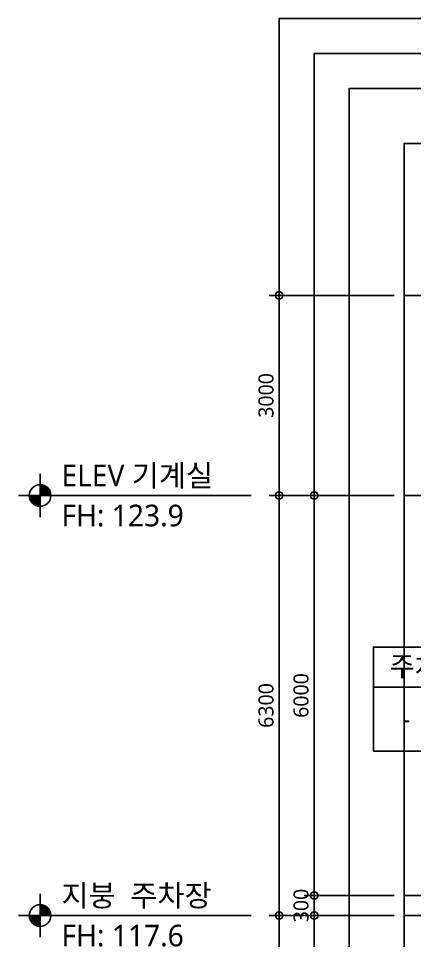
# Model space of a CAD drawing. Header units: millimetres. Extents: x -41190 to 206278, y 985 to 58902.
# Drawn here: x 179097 to 185035, y 43646 to 57475 of the extents above; entities that cross this region are included whole.
import ezdxf
from ezdxf.enums import TextEntityAlignment as Align

# ---------------------------------------------------------------- set-up
doc = ezdxf.new("R2010")
doc.units = ezdxf.units.MM
doc.header["$LTSCALE"] = 100
doc.header["$MEASUREMENT"] = 0
doc.header["$PDSIZE"] = -10
doc.linetypes.add('CEN', pattern=[62, 60, -1, 0, -1])
doc.layers.get('0').update_dxf_attribs({"linetype": 'CONTINUOUS'})
doc.layers.get('Defpoints').update_dxf_attribs({"color": 171, "linetype": 'CONTINUOUS'})
for name, color, linetype in [('CEN(ST)', 1, 'CEN'), ('NDIM', 7, 'CONTINUOUS'), ('SYM', 7, 'CONTINUOUS'), ('TEXT(AXIS)', 2, 'CONTINUOUS'), ('TEXT(실명)', 3, 'CONTINUOUS'), ('TEXT-기입', 6, 'CONTINUOUS'), ('TITLE', 7, 'CONTINUOUS')]:
    doc.layers.add(name, color=color, linetype=linetype)
doc.styles.add('CGS', font='cgse', dxfattribs={"bigfont": 'cgs'})
doc.styles.add('나눔바른고딕', font='NanumBarunGothic.ttf')
doc.dimstyles.new('NDIM 1200', dxfattribs={"dimscale": 75, "dimtxt": 3, "dimasz": 1, "dimexe": 2, "dimexo": 2, "dimgap": 1, "dimtad": 1, "dimdec": 0, "dimdsep": 46, "dimtxsty": 'CGS', "dimblk": 'DOT0', "dimcen": 1, "dimdle": 8, "dimclrd": 256, "dimclre": 256, "dimclrt": 256, "dimadec": 0, "dimazin": 0, "dimtfac": 1, "dimtdec": 0, "dimtix": 1, "dimtmove": 2, "dimatfit": 3, "dimldrblk": 'DOT0', "dimfxl": 1, "dimtolj": 1, "dimtzin": 0, "dimlwd": -1, "dimlwe": -1, "dimarcsym": 0})

# ---------------------------------------------------------------- blocks, each defined once
blk = doc.blocks.new('A$C19853FC8')
at = {"layer": 'SYM'}
for p, q in [((1800, 0), (1800, 3600)), ((3600, 1800), (0, 1800))]:
    blk.add_line(p, q, dxfattribs=at)
blk.add_circle((1800, 1800), 900, dxfattribs=at)
for points in [[(900, 1800), (1800, 2700), (914, 1959), (1643, 2686)], [(914, 1959), (1643, 2686), (954, 2112), (1492, 2646)], [(954, 2112), (1492, 2646), (1025, 2260), (1346, 2576)], [(1025, 2260), (1346, 2576), (1109, 2378), (1222, 2491)], [(1800, 900), (2700, 1800), (1959, 914), (2686, 1643)], [(1959, 914), (2686, 1643), (2112, 954), (2646, 1492)], [(2112, 954), (2646, 1492), (2260, 1025), (2576, 1346)], [(2260, 1025), (2576, 1346), (2378, 1109), (2491, 1222)]]:
    blk.add_solid(points, dxfattribs=at)
at = {"layer": 'SYM', "linetype": 'Continuous'}
for points in [[(1800, 2700), (1800, 1800), (900, 1800)], [(2700, 1800), (1800, 900), (1800, 1800)]]:
    blk.add_solid(points, dxfattribs=at)
blk = doc.blocks.new('DOT0')
blk.add_line((-3, 0), (3, 0))
at = {"color": 6}
blk.add_circle((0, 0), 0.75, dxfattribs=at)
blk = doc.blocks.new('*D183')
at = {"layer": 'Defpoints', "color": 0, "ltscale": 0.4, "transparency": 16777216}
for p in [(184881, 44021), (183006, 34021), (184881, 34021)]:
    blk.add_point(p, dxfattribs=at)
at = {"layer": 'NDIM', "ltscale": 0.4, "transparency": 16777216}
for p, q in [((184731, 44021), (182856, 44021)), ((183006, 43946), (183006, 34096)), ((184731, 34021), (182856, 34021))]:
    blk.add_line(p, q, dxfattribs=at)
at = {"layer": 'NDIM', "ltscale": 0.4, "transparency": 16777216, "xscale": 75, "yscale": 75, "zscale": 75}
for p, rotation in [((183006, 44021), 90), ((183006, 34021), 270)]:
    blk.add_blockref('DOT0', p, dxfattribs=dict(at, rotation=rotation))
at = {"layer": 'NDIM', "ltscale": 0.4, "transparency": 16777216, "insert": (182809, 39021), "char_height": 225, "attachment_point": 5, "rotation": 90, "style": '나눔바른고딕'}
blk.add_mtext('\\A1;10000', dxfattribs=at)
blk = doc.blocks.new('*D184')
at = {"layer": 'Defpoints', "color": 0, "ltscale": 0.4, "transparency": 16777216}
for p in [(184881, 50321), (183006, 44021), (184881, 44021)]:
    blk.add_point(p, dxfattribs=at)
at = {"layer": 'NDIM', "ltscale": 0.4, "transparency": 16777216}
for p, q in [((184731, 50321), (182856, 50321)), ((183006, 50246), (183006, 44096)), ((184731, 44021), (182856, 44021))]:
    blk.add_line(p, q, dxfattribs=at)
at = {"layer": 'NDIM', "ltscale": 0.4, "transparency": 16777216, "xscale": 75, "yscale": 75, "zscale": 75}
for p, rotation in [((183006, 50321), 90), ((183006, 44021), 270)]:
    blk.add_blockref('DOT0', p, dxfattribs=dict(at, rotation=rotation))
at = {"layer": 'NDIM', "ltscale": 0.4, "transparency": 16777216, "insert": (182809, 47171), "char_height": 225, "attachment_point": 5, "rotation": 90, "style": '나눔바른고딕'}
blk.add_mtext('\\A1;6300', dxfattribs=at)
blk = doc.blocks.new('*D185')
at = {"layer": 'Defpoints', "color": 0, "ltscale": 0.4, "transparency": 16777216}
for p in [(183006, 53321), (184881, 53321), (184881, 50321)]:
    blk.add_point(p, dxfattribs=at)
at = {"layer": 'NDIM', "ltscale": 0.4, "transparency": 16777216}
for p, q in [((184731, 53321), (182856, 53321)), ((183006, 50396), (183006, 53246)), ((184731, 50321), (182856, 50321))]:
    blk.add_line(p, q, dxfattribs=at)
at = {"layer": 'NDIM', "ltscale": 0.4, "transparency": 16777216, "xscale": 75, "yscale": 75, "zscale": 75}
for p, rotation in [((183006, 53321), 90), ((183006, 50321), 270)]:
    blk.add_blockref('DOT0', p, dxfattribs=dict(at, rotation=rotation))
at = {"layer": 'NDIM', "ltscale": 0.4, "transparency": 16777216, "insert": (182809, 51821), "char_height": 225, "attachment_point": 5, "rotation": 90, "style": '나눔바른고딕'}
blk.add_mtext('\\A1;3000', dxfattribs=at)
blk = doc.blocks.new('*D186')
at = {"layer": 'Defpoints', "color": 0, "ltscale": 0.4, "transparency": 16777216}
for p in [(183531, 44321), (184881, 44321), (184881, 44021)]:
    blk.add_point(p, dxfattribs=at)
at = {"layer": 'NDIM', "ltscale": 0.4, "transparency": 16777216}
for p, q in [((183531, 44396), (183531, 44471)), ((184731, 44321), (183381, 44321)), ((183531, 44021), (183531, 44321)), ((184731, 44021), (183381, 44021)), ((183531, 43946), (183531, 43871))]:
    blk.add_line(p, q, dxfattribs=at)
at = {"layer": 'NDIM', "ltscale": 0.4, "transparency": 16777216, "xscale": 75, "yscale": 75, "zscale": 75}
for p, rotation in [((183531, 44321), 270), ((183531, 44021), 90)]:
    blk.add_blockref('DOT0', p, dxfattribs=dict(at, rotation=rotation))
at = {"layer": 'NDIM', "ltscale": 0.4, "transparency": 16777216, "insert": (183334, 44171), "char_height": 225, "attachment_point": 5, "rotation": 90, "style": '나눔바른고딕'}
blk.add_mtext('\\A1;300', dxfattribs=at)
blk = doc.blocks.new('*D187')
at = {"layer": 'Defpoints', "color": 0, "ltscale": 0.4, "transparency": 16777216}
for p in [(183531, 50321), (184881, 50321), (184881, 44321)]:
    blk.add_point(p, dxfattribs=at)
at = {"layer": 'NDIM', "ltscale": 0.4, "transparency": 16777216}
for p, q in [((184731, 50321), (183381, 50321)), ((183531, 44396), (183531, 50246)), ((184731, 44321), (183381, 44321))]:
    blk.add_line(p, q, dxfattribs=at)
at = {"layer": 'NDIM', "ltscale": 0.4, "transparency": 16777216, "xscale": 75, "yscale": 75, "zscale": 75}
for p, rotation in [((183531, 50321), 90), ((183531, 44321), 270)]:
    blk.add_blockref('DOT0', p, dxfattribs=dict(at, rotation=rotation))
at = {"layer": 'NDIM', "ltscale": 0.4, "transparency": 16777216, "insert": (183334, 47321), "char_height": 225, "attachment_point": 5, "rotation": 90, "style": '나눔바른고딕'}
blk.add_mtext('\\A1;6000', dxfattribs=at)
blk = doc.blocks.new('A$C51E23882')
at = {"layer": 'TITLE'}
blk.add_lwpolyline([(8500, 0), (0, 0), (0, 5200), (8500, 5200)], close=True, dxfattribs=at)
for points in [[(8500, 3200), (0, 3200)], [(3300, 3200), (3300, 0)], [(5300, 3200), (5300, 0)], [(3300, 1600), (8500, 1600)]]:
    blk.add_lwpolyline(points, dxfattribs=at)
at = {"layer": 'TITLE', "style": '나눔바른고딕'}
for s, p in [('F.L', (4352, 2378)), ('S.L', (4352, 778))]:
    blk.add_text(s, height=800, dxfattribs=at).set_placement(p, align=Align.MIDDLE)

msp = doc.modelspace()

# ---------------------------------------------------------------- linework, layer by layer
at = {"layer": 'CEN(ST)'}
for p, q in [((204178, 53320.6), (184881.1, 53320.6)), ((204178, 50320.6), (184881.1, 50320.6)), ((192248.4, 44320.6), (184881.1, 44320.6)), ((204178, 44020.6), (184881.1, 44020.6))]:
    msp.add_line(p, q, dxfattribs=at)
at = {"layer": 'Defpoints', "ltscale": 1000}
for points in [[(183006.1, 10420.6), (206278, 10420.6), (206278, 57475.4), (183006.1, 57475.4)], [(183531.1, 11020.6), (205528, 11020.6), (205528, 56950.4), (183531.1, 56950.4)], [(184056.1, 11020.6), (205003, 11020.6), (205003, 56425.4), (184056.1, 56425.4)]]:
    msp.add_lwpolyline(points, close=True, dxfattribs=at)
msp.add_lwpolyline([(205003, 55600.4), (184881.1, 55600.4), (184881.1, 11020.6), (204178, 11020.6), (204178, 55600.4)], dxfattribs=at)
at = {"layer": 'SYM', "ltscale": 1000}
for p, q in [((182585.6, 50320.6), (179096.6, 50320.6)), ((182585.6, 44020.6), (179096.6, 44020.6))]:
    msp.add_line(p, q, dxfattribs=at)

# ---------------------------------------------------------------- block references
at = {"ltscale": 1000, "xscale": -0.18, "yscale": 0.18, "zscale": 0.18}
for p in [(179744.6, 49996.6), (179744.6, 43696.6)]:
    msp.add_blockref('A$C19853FC8', p, dxfattribs=at)
at = {"xscale": 0.3, "yscale": 0.3, "zscale": 0.3}
msp.add_blockref('A$C51E23882', (184418.3, 46487.4), dxfattribs=at)

# ---------------------------------------------------------------- texts
at = {"layer": 'TEXT(AXIS)', "style": '나눔바른고딕'}
for s, p in [('ELEV 기계실', (179741.6, 50620.6)), ('FH: 123.9', (179741.6, 50020.6)), ('지붕  주차장', (179741.6, 44320.6)), ('FH: 117.6', (179741.6, 43720.6))]:
    msp.add_text(s, height=324, dxfattribs=at).set_placement(p, align=Align.MIDDLE_LEFT)
at = {"layer": 'TEXT(실명)', "style": '나눔바른고딕'}
msp.add_text('주차장(지붕)', height=300, dxfattribs=at).set_placement((185719.7, 47745.6), align=Align.MIDDLE)
at = {"layer": 'TEXT-기입', "style": '나눔바른고딕'}
msp.add_text('-', height=270, dxfattribs=at).set_placement((184913.3, 46967.4), align=Align.MIDDLE_CENTER)

# ---------------------------------------------------------------- dimensions: what is measured, and where the dimension line sits
at = {"layer": 'NDIM', "ltscale": 0.4}
for base, p1, p2, angle, picture, middle in [((183006.1, 53320.6), (184881.1, 50320.6), (184881.1, 53320.6), 90, '*D185', (182808.8, 51820.6)), ((183006.1, 44020.6), (184881.1, 50320.6), (184881.1, 44020.6), 270, '*D184', (182808.8, 47170.6)), ((183531.1, 50320.6), (184881.1, 44320.6), (184881.1, 50320.6), 90, '*D187', (183333.8, 47320.6)), ((183531.1, 44320.6), (184881.1, 44020.6), (184881.1, 44320.6), 90, '*D186', (183333.8, 44170.6)), ((183006.1, 34020.6), (184881.1, 44020.6), (184881.1, 34020.6), 270, '*D183', (182808.9, 39020.6))]:
    dim = msp.add_linear_dim(base=base, p1=p1, p2=p2, angle=angle, dimstyle='NDIM 1200', override={"dimtxsty": '나눔바른고딕'}, dxfattribs=at)
    dim.commit()
    dim.dimension.update_dxf_attribs({"geometry": picture, "text_midpoint": middle})

doc.saveas('drawing.dxf')
